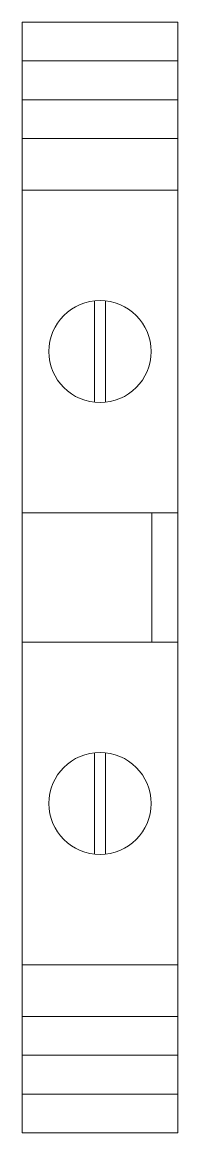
# Model space of a CAD drawing. Header units: millimetres. Extents: x 0 to 6, y 0 to 43.
import ezdxf

# ---------------------------------------------------------------- set-up
doc = ezdxf.new("R2010")
doc.units = ezdxf.units.MM
doc.layers.add('hw_VTP', color=7, linetype='Continuous', lineweight=13)

# ---------------------------------------------------------------- blocks, each defined once
blk = doc.blocks.new('CTS4')
at = {"layer": 'hw_VTP', "color": 6}
for p, q in [((0, 20), (6, 20)), ((0, 18.5), (6, 18.5)), ((0, 17), (6, 17)), ((0, -17), (6, -17)), ((0, -18.5), (6, -18.5)), ((0, -20), (6, -20))]:
    blk.add_line(p, q, dxfattribs=at)
at = {"layer": 'hw_VTP'}
for p, q in [((0, 15), (6, 15)), ((2.78804, 10.7126), (2.78804, 6.78744)), ((3.212, 10.7126), (3.212, 6.78744)), ((0, 2.5), (6, 2.5)), ((5, 2.5), (5, -2.5)), ((0, -2.5), (6, -2.5)), ((2.78804, -10.7126), (2.78804, -6.78744)), ((3.212, -10.7126), (3.212, -6.78744)), ((0, -15), (6, -15))]:
    blk.add_line(p, q, dxfattribs=at)
blk.add_lwpolyline([(6, -21.5), (6, 21.5), (0, 21.5), (0, -21.5)], close=True, dxfattribs=at)
for centre in [(3, 8.75), (3, -8.75)]:
    blk.add_circle(centre, 1.974, dxfattribs=at)

msp = doc.modelspace()

# ---------------------------------------------------------------- block references
msp.add_blockref('CTS4', (0, 21.5))

doc.saveas('drawing.dxf')
